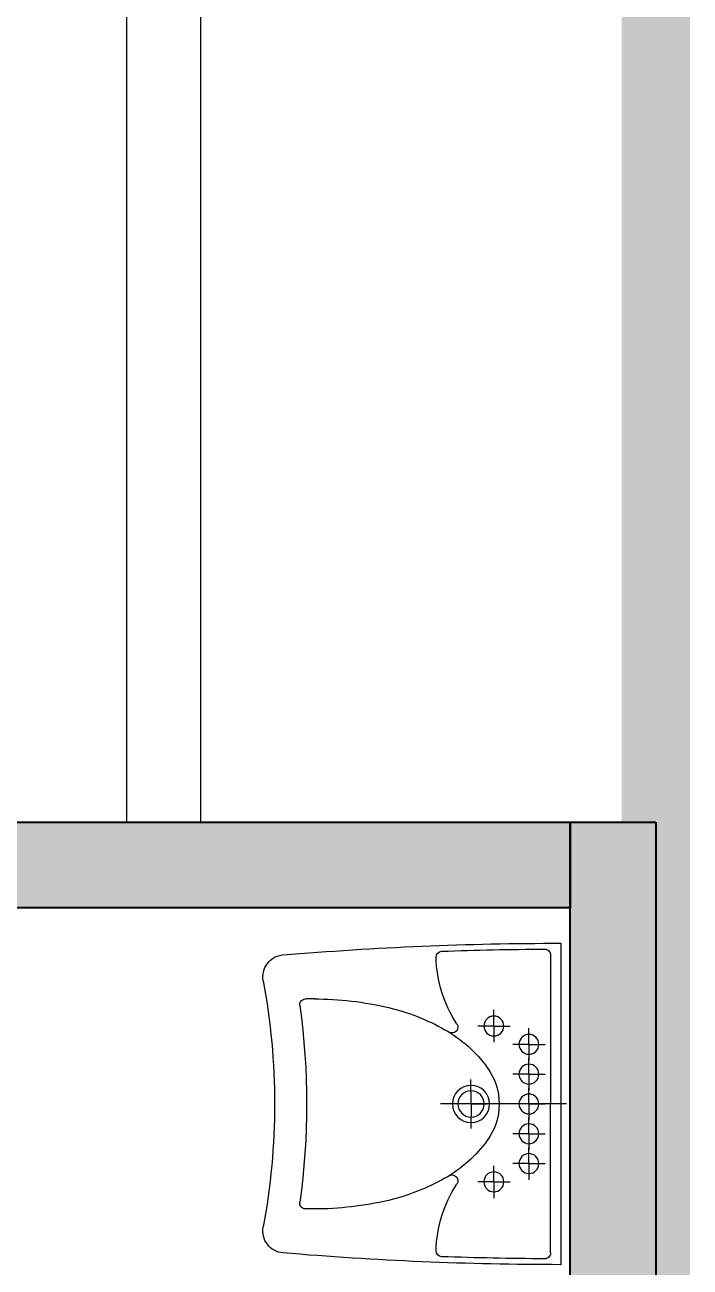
# Model space of a CAD drawing. Header units: millimetres. Extents: x 3781 to 4924, y 1639 to 1721.
# Drawn here: x 4364.36 to 4365.525, y 1655.485 to 1657.661 of the extents above; entities that cross this region are included whole.
import ezdxf

# ---------------------------------------------------------------- set-up
doc = ezdxf.new("R2010")
doc.units = ezdxf.units.MM
doc.linetypes.add('HIDDEN', pattern=[0.375, 0.25, -0.125])
for name, color, linetype in [('-pry torre', 5, 'HIDDEN'), ('A-HATCH CONCRETO', 8, 'Continuous'), ('AMOBLAMIENTO', 1, 'Continuous')]:
    doc.layers.add(name, color=color, linetype=linetype)
doc.layers.add('Muro', color=4, linetype='Continuous', lineweight=40)
doc.layers.add('Vidrio', color=2, linetype='Continuous', lineweight=30)

# ---------------------------------------------------------------- blocks, each defined once
blk = doc.blocks.new('lav discapacitados')
for p, q in [((0.135253219137212, 0.1249857523866922), (0.135253219137212, 0.1398517174943663)), ((0.5031648487233725, 0.1249857523866922), (0.5031648487233725, 0.1398517174943663)), ((0.3192090339321112, -0.3173512459202357), (0.3192090339321112, -0.0963769684626641)), ((0.3192090339321112, -0.1500449111522357), (0.3192090339321112, -0.1217486014688802)), ((0.3192090339321112, -0.1500449111522357), (0.2761677131779834, -0.14954767005338)), ((0.3192090339321112, -0.1500449111522357), (0.3624548523034718, -0.14954767005338)), ((0.3192090339321112, -0.1500449111522357), (0.3192090339321112, -0.1783412208355912)), ((0.1827583066583429, -0.1900212847035618), (0.1827583066583429, -0.1617249750202063)), ((0.4556597612022415, -0.1900212847017428), (0.4556597612022415, -0.1617249750183873)), ((0.1827583066583429, -0.1900212847035618), (0.1544619969749874, -0.1900212847035618)), ((0.1827583066583429, -0.1900212847035618), (0.1827583066583429, -0.2183175943869173)), ((0.1827583066583429, -0.1900212847035618), (0.2110546163416984, -0.1900212847035618)), ((0.4556597612022415, -0.1900212847017428), (0.427363451518886, -0.1900212847017428)), ((0.4556597612022415, -0.1900212847035618), (0.483956070885597, -0.1900212847035618)), ((0.4556597612022415, -0.1900212847017428), (0.4556597612022415, -0.2183175943850983)), ((0.2147981248413089, -0.2514394665199688), (0.2147981248413089, -0.2231431568366133)), ((0.267003579384891, -0.2514394665199688), (0.267003579384891, -0.2231431568366133)), ((0.3192090339321112, -0.2514394665199688), (0.3192090339321112, -0.2231431568366133)), ((0.3714144884756934, -0.2514394665199688), (0.3714144884756934, -0.2231431568366133)), ((0.4236199430229135, -0.2514394665199688), (0.4236199430229135, -0.2231431568366133)), ((0.2147981248413089, -0.2514394665199688), (0.1865018151579534, -0.2514394665199688)), ((0.2147981248413089, -0.2514394665217878), (0.2430944345246644, -0.2514394665217878)), ((0.2147981248413089, -0.2514394665199688), (0.2147981248413089, -0.2797357762033243)), ((0.267003579384891, -0.2514394665199688), (0.2387072697015355, -0.2514394665199688)), ((0.267003579384891, -0.2514394665217878), (0.2952998890682465, -0.2514394665217878)), ((0.267003579384891, -0.2514394665199688), (0.267003579384891, -0.2797357762033243)), ((0.3192090339321112, -0.2514394665199688), (0.2909127242487557, -0.2514394665199688)), ((0.3192090339321112, -0.2514394665217878), (0.3475053436154667, -0.2514394665217878)), ((0.3192090339321112, -0.2514394665199688), (0.3192090339321112, -0.2797357762033243)), ((0.3714144884756934, -0.2514394665199688), (0.3431181787923379, -0.2514394665199688)), ((0.3714144884756934, -0.2514394665217878), (0.3997107981590488, -0.2514394665217878)), ((0.3714144884756934, -0.2514394665199688), (0.3714144884756934, -0.2797357762033243)), ((0.4236199430229135, -0.2514394665199688), (0.395323633339558, -0.2514394665199688)), ((0.4236199430229135, -0.2514394665217878), (0.451916252706269, -0.2514394665217878)), ((0.4236199430229135, -0.2514394665199688), (0.4236199430229135, -0.2797357762033243)), ((0.0582521566498144, -0.2891646001048684), (0.3192090339321112, -0.2891646001048684)), ((0.580165911214408, -0.2891646001048684), (0.3192090339321112, -0.2891646001048684)), ((0.0377090339311508, -0.3073512459200174), (0.6007090339294336, -0.3073512459200174))]:
    blk.add_line(p, q)
blk.add_lwpolyline([(0.135253219137212, 0.1249857523866922, 0.0577710403127236), (0.1503598284393774, -0.0053234044030432, 0.0714364488761166), (0.1891326298496096, -0.1042722415882054, 0.1064240047463505), (0.255175796322419, -0.1783472882184469, 0.1589711741621284), (0.3192090339321112, -0.1992340119745677, 0.1589711741621273)], format="xyb")
for centre, radius in [((0.3192090339321112, -0.1500449111522357), 0.0325004545454486), ((0.3192090339321112, -0.1500449111522357), 0.0230318181818182), ((0.3192090339321112, -0.2514394665217878), 0.0174018181818182)]:
    blk.add_circle(centre, radius)
at = {"linetype": 'Continuous'}
for centre in [(0.1827583066583429, -0.1900212847035618), (0.4556597612022415, -0.1900212847035618), (0.2147981248413089, -0.2514394665217878), (0.267003579384891, -0.2514394665217878), (0.3714144884756934, -0.2514394665217878), (0.4236199430229135, -0.2514394665217878)]:
    blk.add_circle(centre, 0.0174018181818182, dxfattribs=at)
for centre, radius, start, end in [((0.0967174901702492, 0.1761675705688503), 0.0385357289663649, 79.48537993718864, 175.1509616286944), ((0.3192090339321112, 1.374917347020071), 1.180686774759321, 259.4853799371886, 280.5146200628114), ((0.5417005776903352, 0.1761675705688503), 0.0385357289663649, 4.849038371305557, 100.5146200628113), ((5.796283313211006, -0.3073512459200174), 5.758574279279992, 175.1509616286944, 180), ((-5.157865245350421, -0.3073512459200174), 5.758574279279992, 0, 4.849038371305557), ((0.1454895827732798, 0.1398517174943663), 0.0102363636363636, 81.99352669615462, 180), ((0.3192090339321112, 1.374917347020071), 1.236986774759321, 261.9935266961546, 278.0064733038454), ((0.4929284850873046, 0.1398517174943663), 0.0102363636363636, 0, 98.00647330384537), ((-0.0664098864513108, 0.1249857523866922), 0.5695747351746535, 346.7745530553977, 0), ((0.1241562364916717, 0.0801995696760969), 0.3738165951801937, 330.4302897228375, 346.7745530553977), ((5.796283313211006, -0.3073512459200174), 5.748337915643628, 177.9206928705051, 179.7161909513699), ((0.0619599407250462, -0.0991569113962214), 0.0102363636363636, 88.96034643525914, 177.9206928705051), ((0.0581817612032865, -0.3073512459200174), 0.2184649773478007, 56.42947407734792, 88.96034643525914), ((0.2442254417032927, 0.0120747022097021), 0.2357672865691353, 306.1311668824234, 330.4302897228375), ((0.580236306657298, -0.3073512459200174), 0.2184649773478007, 91.03965356474089, 123.570525922652), ((0.5764581271355383, -0.0991569113962214), 0.0102363636363636, 2.079307129494833, 91.03965356474089), ((-5.157865245350421, -0.3073512459200174), 5.748337915643628, 0.2838090486300583, 2.079307129494833), ((0.1846451419510231, -0.1167959607723787), 0.0102363636363636, 236.429474077348, 31.59130941341888), ((0.4537729259095613, -0.1167959607723787), 0.0102363636363636, 148.4086905865811, 303.5705259226521), ((0.3192090339321112, -0.09063606236532001), 0.108597949609807, 270, 306.1311668824234), ((0.0582521566498144, -0.2789282364688006), 0.0102363636363636, 179.7161909513699, 270), ((0.580165911214408, -0.2789282364688006), 0.0102363636363636, 270, 0.2838090486300583)]:
    blk.add_arc(centre, radius, start, end)

msp = doc.modelspace()

# ---------------------------------------------------------------- hatches: boundary and pattern name
at = {"layer": 'A-HATCH CONCRETO', "ltscale": 0.03}
h = msp.add_hatch(color=256, dxfattribs=at)
h.dxf.hatch_style = 1
h.paths.add_polyline_path([(4345.666630405691, 1658.776696330067), (4345.666630405742, 1658.626691499157), (4346.014827402038, 1658.626688364575), (4346.014827401754, 1658.776693192922)])
h.paths.add_polyline_path([(4346.014827396515, 1658.776693193155), (4346.164832226959, 1658.776693193091), (4346.164850963781, 1657.426967506293), (4346.014846136481, 1657.426967507755)])
h.paths.add_polyline_path([(4348.72635709733, 1657.276696329399), (4348.72635709733, 1657.426721568581), (4345.666630406296, 1657.427039634348), (4345.666630406296, 1657.277014395166)])
h.paths.add_polyline_path([(4345.316678703623, 1652.652959100237), (4345.31663026222, 1657.277643431791), (4345.166630264758, 1657.277643435449), (4345.166671102977, 1653.018339964004), (4345.166630392764, 1652.652964254093)])
h.paths.add_polyline_path([(4348.72630152184, 1654.102257021158), (4348.576276282656, 1654.102257021158), (4348.576285533676, 1657.276703331037), (4348.72631077286, 1657.276703331037)])
h.paths.add_polyline_path([(4347.326025861701, 1654.252276638509), (4347.326230663199, 1652.56268278232), (4347.47627976538, 1652.56268278232), (4347.476074963883, 1654.252276638509)])
h.paths.add_polyline_path([(4347.47627183593, 1652.56268278232), (4347.676277959559, 1652.562891734214), (4347.676277959559, 1652.712940836395), (4347.47627183593, 1652.712731884501)])
h.paths.add_polyline_path([(4348.726303662379, 1652.712927750409), (4348.576278423197, 1652.712927750409), (4348.57627147609, 1652.063221751797), (4348.726296715273, 1652.063221751797)])
h.paths.add_polyline_path([(4348.576277618768, 1652.562671524586), (4348.576278423227, 1652.562881576152), (4348.576278423227, 1652.712930678334), (4348.576277618768, 1652.712720626768)])
h.paths.add_polyline_path([(4348.576314599891, 1650.863179923364), (4348.576311687459, 1650.368316981632), (4348.72636078964, 1650.368316981632), (4348.726363702072, 1650.863179923364)])
h.paths.add_polyline_path([(4345.166630591615, 1650.218267870164), (4348.726360789642, 1650.218268165885), (4348.726360789642, 1650.368317268067), (4345.666630447477, 1650.36831697168), (4345.666630447522, 1650.252885800372), (4345.16663059173, 1650.252885802021)])
h.paths.add_polyline_path([(4352.042063248707, 1652.712927751628), (4352.042063248707, 1652.56292321238), (4351.475605768591, 1652.562923212678), (4351.475605806123, 1650.198265768237), (4351.325559211537, 1650.198265768635), (4351.325559174004, 1652.712927751376)])
h.paths.add_polyline_path([(4354.594452525966, 1652.712927750569), (4354.594452525966, 1652.562923218407), (4354.166630396898, 1652.562923218407), (4354.166630395319, 1652.652885800711), (4353.666630395552, 1652.652885800031), (4353.666630397126, 1652.562923215609), (4353.242063248706, 1652.562923213575), (4353.242063248706, 1652.712927750569)])
h.paths.add_polyline_path([(4351.475605804909, 1650.198265768403), (4358.51817739689, 1650.19826576581), (4358.51817739689, 1650.350964439012), (4351.475605804909, 1650.350964441605)])
h.paths.add_polyline_path([(4356.793610198798, 1652.71289002185), (4356.793610198798, 1652.56288548499), (4355.794452525968, 1652.56288548322), (4355.794452525968, 1652.712890020755)])
h.paths.add_polyline_path([(4356.218999897382, 1650.350964439846), (4356.369046491823, 1650.350964439446), (4356.369039528972, 1652.562885482283), (4356.21903953151, 1652.562885485945), (4356.219039531559, 1652.564897216362), (4356.218999897382, 1650.350964439846), (4356.218953300985, 1650.350964439679)])
h.paths.add_polyline_path([(4357.993610198798, 1652.712890022851), (4357.993610198798, 1652.562885483151), (4358.518177386139, 1652.56288548398), (4358.518177397249, 1650.198265760629), (4358.668223991835, 1650.198265770897), (4358.668223980725, 1652.712890032548)])
h.paths.add_polyline_path([(4361.66426304816, 1650.352859063528), (4365.465463830427, 1650.352881896472), (4365.465463830427, 1650.202832794605), (4361.114210892831, 1650.202744222891), (4361.114210892703, 1652.651905998732), (4361.164257325582, 1652.651938296987), (4361.164263008185, 1650.251938358795), (4361.66426304816, 1650.25193835858)])
h.paths.add_polyline_path([(4364.89953682791, 1651.856506140824), (4364.899561366875, 1650.352840053855), (4364.749512265009, 1650.352840053855), (4364.749487726043, 1651.856506140824)], flags=17)
h.paths.add_polyline_path([(4364.899539843869, 1651.856516927583), (4365.31541823878, 1651.856557203673), (4365.31541823878, 1651.706508101807), (4364.899539843869, 1651.706467825718)], flags=17)
h.paths.add_polyline_path([(4365.465463831909, 1651.856547983441), (4365.465488370874, 1650.352881896472), (4365.315439269008, 1650.352881896472), (4365.315414730043, 1651.856547983441)])
h.paths.add_polyline_path([(4361.277755907979, 1652.651589690249), (4361.277732583263, 1656.264464107177), (4361.114210894132, 1656.264464430274), (4361.114210892703, 1652.65228573576)])
h.paths.add_polyline_path([(4362.177746573978, 1654.172401324264), (4365.315414735666, 1654.172420954501), (4365.315414735666, 1654.022371852635), (4362.177746573978, 1654.022352222399)])
h.paths.add_polyline_path([(4362.772690326524, 1655.112046040349), (4362.772703120892, 1654.172410238902), (4362.922752222758, 1654.172410238902), (4362.92273942839, 1655.112046040349)])
h.paths.add_polyline_path([(4361.277746574016, 1654.172395341212), (4361.277746573935, 1654.172408088408), (4361.277746573935, 1654.022358986542), (4361.277746574016, 1654.022346239347)], flags=17)
h.paths.add_polyline_path([(4365.465456161368, 1656.264487110346), (4365.465481146135, 1655.060653647738), (4365.31543204427, 1655.060653647738), (4365.315407059501, 1656.264487110346)])
h.paths.add_polyline_path([(4362.766380462182, 1656.264464430275), (4365.315407895508, 1656.264489076288), (4365.315407895508, 1656.114439974422), (4362.766380462182, 1656.11441532841)])
h.paths.add_polyline_path([(4362.772637274147, 1660.03285180552), (4362.772716060127, 1658.471962828687), (4362.922765161993, 1658.471962828687), (4362.922686262875, 1660.032852120896)])
h.paths.add_polyline_path([(4364.537510362312, 1660.029140867581), (4362.772630024157, 1660.033016741271), (4362.772630024157, 1660.183065843137), (4364.538398302753, 1660.178986770522)])
h.paths.add_polyline_path([(4360.26905409362, 1658.77850675261), (4356.617580441934, 1658.778484191474), (4356.617580437292, 1658.628479990021), (4360.269054088978, 1658.628502551041)])
h.paths.add_polyline_path([(4358.568221781236, 1656.264471650098), (4358.418196542054, 1656.264471650098), (4358.418127959329, 1657.725956894339), (4358.568153198511, 1657.725956894339)])
h.paths.add_polyline_path([(4358.418133073005, 1657.275882537742), (4358.418133073005, 1657.425907776925), (4357.784456615049, 1657.426458068698), (4357.784456615049, 1657.276432829515)])
h.paths.add_polyline_path([(4351.325559171684, 1656.264458988759), (4358.568221781236, 1656.264471650098), (4358.568221785878, 1656.114467448646), (4351.325559176325, 1656.11445478719)])
h.paths.add_polyline_path([(4356.919039528972, 1656.264571583458), (4356.769014289788, 1656.264571583458), (4356.768962367132, 1657.276319029564), (4356.918987606316, 1657.276319029564)])
h.paths.add_polyline_path([(4356.330496800989, 1657.276105696639), (4356.330496800989, 1657.426130935822), (4356.984456614124, 1657.426458068698), (4356.984456614124, 1657.276432829515)])
h.paths.add_polyline_path([(4354.966630358274, 1657.276369196544), (4354.966630358274, 1657.426394435726), (4355.530496800973, 1657.426721568581), (4355.530496800973, 1657.276696329399)])
h.paths.add_polyline_path([(4355.269857276708, 1656.264671516818), (4355.119832037524, 1656.264671516818), (4355.119784081044, 1657.276458050234), (4355.269809320227, 1657.276458050234)])
h.paths.add_polyline_path([(4351.325581782098, 1657.276381640421), (4351.325581782098, 1657.426406879604), (4353.666630359456, 1657.426721568581), (4353.666630359456, 1657.276696329399)])
h.paths.add_polyline_path([(4351.325740479768, 1656.264459120231), (4351.325567152466, 1657.276391723422), (4351.475616254647, 1657.276391723422), (4351.475789581949, 1656.264459120231)])
h.paths.add_polyline_path([(4356.617500268161, 1658.778493572278), (4356.617771021009, 1661.477389905702), (4356.767955719944, 1661.477389910342), (4356.767684967213, 1658.778493576919)])
h.paths.add_polyline_path([(4364.665463852845, 1661.627416490694), (4356.617590525846, 1661.627394108103), (4356.617590521204, 1661.47738990665), (4364.665463848204, 1661.477412289125)])

# ---------------------------------------------------------------- linework, layer by layer
at = {"layer": '-pry torre', "ltscale": 5, "const_width": 0.1198957787484005}
msp.add_lwpolyline([(4333.873070404889, 1704.577883246285), (4365.465463883231, 1704.577874337821), (4365.465463883233, 1650.102872147148), (4333.873070404892, 1650.102881055612)], close=True, dxfattribs=at)
at = {"layer": 'Muro'}
for points in [[(4362.766380462182, 1656.264464430275), (4365.315407895508, 1656.264489076288), (4365.315407895508, 1656.114439974422), (4362.766380462182, 1656.11441532841)], [(4365.465456161368, 1656.264487110346), (4365.465481146135, 1655.060653647738), (4365.31543204427, 1655.060653647738), (4365.315407059501, 1656.264487110346)]]:
    msp.add_lwpolyline(points, close=True, dxfattribs=at)
at = {"layer": 'Vidrio'}
msp.add_lwpolyline([(4364.537986920022, 1656.26448515398), (4364.668095022481, 1656.264485154702), (4364.668050776701, 1661.477412157726), (4364.537942676572, 1661.477412157935)], close=True, dxfattribs=at)

# ---------------------------------------------------------------- block references
at = {"layer": 'AMOBLAMIENTO', "xscale": -1, "rotation": 89.99999862940636}
msp.add_blockref('lav discapacitados', (4364.99149903702, 1656.090367394747), dxfattribs=at)

doc.saveas('drawing.dxf')
